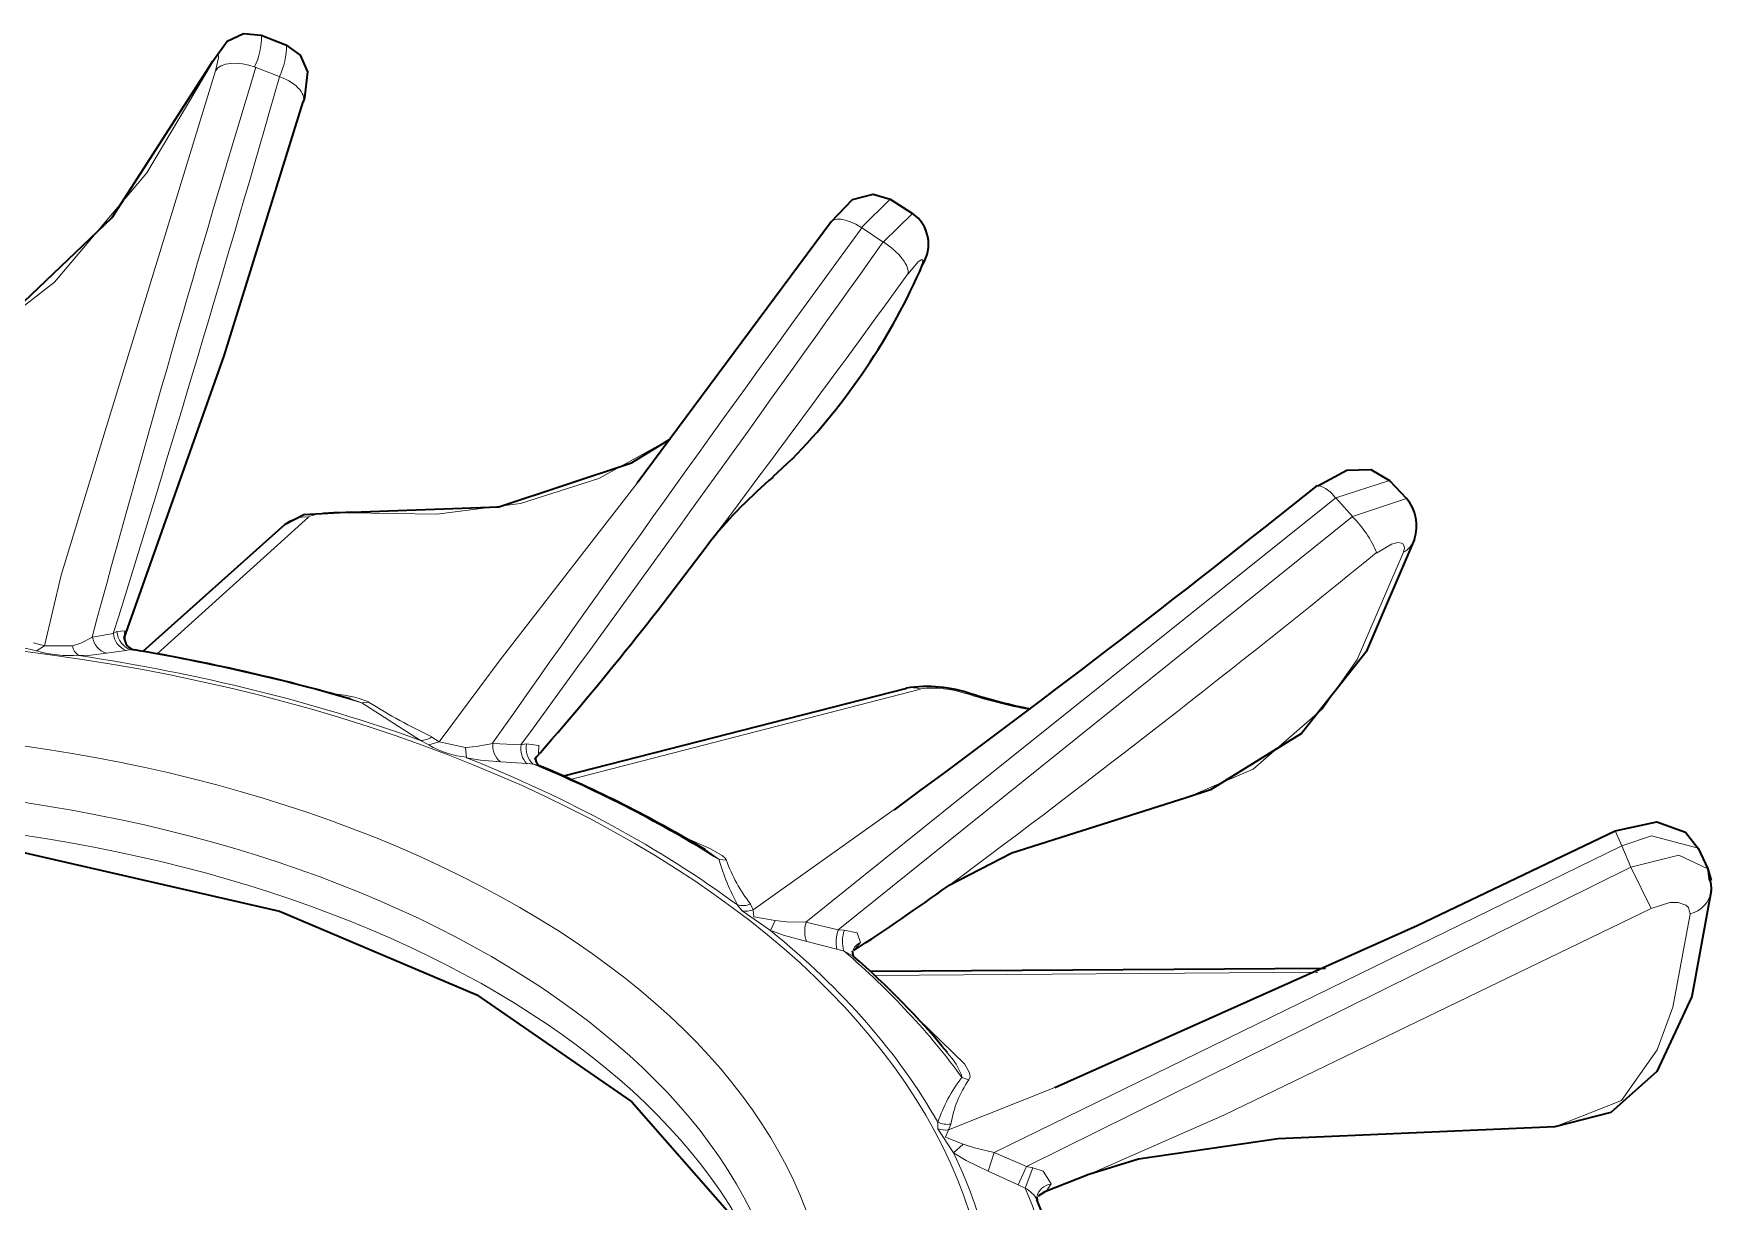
# Model space of a CAD drawing. Extents: x 145 to 857, y 42 to 790.
# Drawn here: x 746 to 748.51, y 491.369 to 493.115 of the extents above; entities that cross this region are included whole.
import ezdxf

# ---------------------------------------------------------------- set-up
doc = ezdxf.new("R2010")
doc.units = 0

msp = doc.modelspace()

# ---------------------------------------------------------------- linework, layer by layer
at = {"color": 7, "lineweight": 35, "ltscale": 0.000994751}
msp.add_line((746.3406, 493.1122), (746.3778, 493.0982), dxfattribs=at)
at = {"color": 7, "lineweight": 13, "ltscale": 0.000997397}
msp.add_line((746.3318, 493.0648), (746.369, 493.0501), dxfattribs=at)
at = {"color": 7, "lineweight": 13, "ltscale": 0.001508}
msp.add_line((747.2817, 492.867), (747.2385, 492.8248), dxfattribs=at)
at = {"color": 7, "lineweight": 35, "ltscale": 0.000991358}
msp.add_line((747.2817, 492.867), (747.3151, 492.8457), dxfattribs=at)
at = {"color": 7, "lineweight": 35, "ltscale": 0.01216}
msp.add_line((747.1932, 492.8331), (746.9031, 492.4427), dxfattribs=at)
at = {"color": 7, "lineweight": 13, "ltscale": 0.001524}
msp.add_line((747.2714, 492.8031), (747.3149, 492.8458), dxfattribs=at)
at = {"color": 7, "lineweight": 13, "ltscale": 0.000985648}
msp.add_line((747.2385, 492.8248), (747.2714, 492.8031), dxfattribs=at)
at = {"color": 7, "lineweight": 35, "ltscale": 0.000972579}
msp.add_line((747.1346, 492.4786), (747.1063, 492.452), dxfattribs=at)
at = {"color": 7, "lineweight": 13, "ltscale": 0.002107}
msp.add_line((748.0284, 492.4467), (747.9484, 492.4204), dxfattribs=at)
at = {"color": 7, "lineweight": 35, "ltscale": 0.000929586}
msp.add_line((748.0284, 492.4467), (748.0538, 492.4195), dxfattribs=at)
at = {"color": 7, "lineweight": 13, "ltscale": 0.000928664}
msp.add_line((747.9484, 492.4204), (747.9732, 492.3928), dxfattribs=at)
at = {"color": 7, "lineweight": 13, "ltscale": 0.002122}
msp.add_line((747.9732, 492.3928), (748.0538, 492.4195), dxfattribs=at)
at = {"color": 7, "lineweight": 35, "ltscale": 0.007101}
msp.add_line((746.3756, 492.3804), (746.164, 492.1909), dxfattribs=at)
at = {"color": 7, "lineweight": 13, "ltscale": 0.007629}
msp.add_line((746.4117, 492.3917), (746.1851, 492.1874), dxfattribs=at)
at = {"color": 7, "lineweight": 13, "ltscale": 9.28939e-05}
msp.add_line((746.4728, 492.3981), (746.4764, 492.3993), dxfattribs=at)
at = {"color": 7, "lineweight": 13, "ltscale": 0.024678}
msp.add_line((747.2037, 491.7745), (747.9732, 492.3928), dxfattribs=at)
at = {"color": 7, "lineweight": 13, "ltscale": 0.000424324}
msp.add_line((746.0004, 492.2038), (746.0168, 492.1995), dxfattribs=at)
at = {"color": 7, "lineweight": 13, "ltscale": 0.000484964}
msp.add_line((746.0883, 492.2125), (746.0711, 492.2034), dxfattribs=at)
at = {"color": 7, "lineweight": 13, "ltscale": 0.000790816}
msp.add_line((746.1194, 492.2178), (746.0883, 492.2125), dxfattribs=at)
at = {"color": 7, "lineweight": 13, "ltscale": 0.000156364}
msp.add_line((746.1249, 492.2208), (746.1194, 492.2178), dxfattribs=at)
at = {"color": 7, "lineweight": 13, "ltscale": 0.000433294}
msp.add_line((745.9878, 492.1958), (746.0047, 492.192), dxfattribs=at)
at = {"color": 7, "lineweight": 13, "ltscale": 0.000356077}
msp.add_line((746.0047, 492.192), (746.0168, 492.1995), dxfattribs=at)
at = {"color": 7, "lineweight": 13, "ltscale": 0.001041}
msp.add_line((746.0168, 492.1995), (746.0584, 492.1992), dxfattribs=at)
at = {"color": 7, "lineweight": 13, "ltscale": 0.000334631}
msp.add_line((746.0584, 492.1992), (746.0711, 492.2034), dxfattribs=at)
at = {"color": 7, "lineweight": 13, "ltscale": 0.000453443}
msp.add_line((746.068, 492.1849), (746.0861, 492.1855), dxfattribs=at)
at = {"color": 7, "lineweight": 13, "ltscale": 0.000585582}
msp.add_line((746.1094, 492.1883), (746.0861, 492.1855), dxfattribs=at)
at = {"color": 7, "lineweight": 13, "ltscale": 0.000738882}
msp.add_line((746.1386, 492.1926), (746.1094, 492.1883), dxfattribs=at)
at = {"color": 7, "lineweight": 13, "ltscale": 0.000180189}
msp.add_line((746.1458, 492.1936), (746.1386, 492.1926), dxfattribs=at)
at = {"color": 7, "lineweight": 13, "ltscale": 0.000136017}
msp.add_line((746.1512, 492.1933), (746.1458, 492.1936), dxfattribs=at)
at = {"color": 7, "lineweight": 35, "ltscale": 0.013232}
msp.add_line((747.3059, 492.1357), (746.7932, 492.0043), dxfattribs=at)
at = {"color": 7, "lineweight": 13, "ltscale": 0.013516}
msp.add_line((747.3271, 492.1346), (746.8036, 491.9996), dxfattribs=at)
at = {"color": 7, "lineweight": 13, "ltscale": 0.000443949}
msp.add_line((746.4746, 492.1199), (746.4914, 492.1141), dxfattribs=at)
at = {"color": 7, "lineweight": 13, "ltscale": 0.000256217}
msp.add_line((746.4914, 492.1141), (746.5016, 492.1152), dxfattribs=at)
at = {"color": 7, "lineweight": 13, "ltscale": 0.002603}
msp.add_line((746.4914, 492.1141), (746.5791, 492.058), dxfattribs=at)
at = {"color": 7, "lineweight": 13, "ltscale": 0.00020461}
msp.add_line((747.3959, 492.1279), (747.4041, 492.1276), dxfattribs=at)
at = {"color": 7, "lineweight": 13, "ltscale": 0.000360108}
msp.add_line((746.5791, 492.058), (746.5918, 492.0512), dxfattribs=at)
at = {"color": 7, "lineweight": 13, "ltscale": 0.000396923}
msp.add_line((746.5918, 492.0512), (746.6069, 492.056), dxfattribs=at)
at = {"color": 7, "lineweight": 13, "ltscale": 0.00032208}
msp.add_line((746.5961, 492.063), (746.6069, 492.056), dxfattribs=at)
at = {"color": 7, "lineweight": 13, "ltscale": 0.001015}
msp.add_line((746.6069, 492.056), (746.6466, 492.0474), dxfattribs=at)
at = {"color": 7, "lineweight": 13, "ltscale": 0.000623638}
msp.add_line((746.6871, 492.0535), (746.6626, 492.0487), dxfattribs=at)
at = {"color": 7, "lineweight": 13, "ltscale": 0.001056}
msp.add_line((746.7292, 492.0513), (746.6871, 492.0535), dxfattribs=at)
at = {"color": 7, "lineweight": 13, "ltscale": 0.000201104}
msp.add_line((746.7371, 492.053), (746.7292, 492.0513), dxfattribs=at)
at = {"color": 7, "lineweight": 13, "ltscale": 0.000401187}
msp.add_line((746.6466, 492.0474), (746.6626, 492.0487), dxfattribs=at)
at = {"color": 7, "lineweight": 13, "ltscale": 0.000387021}
msp.add_line((746.6481, 492.032), (746.6466, 492.0474), dxfattribs=at)
at = {"color": 7, "lineweight": 13, "ltscale": 0.000528677}
msp.add_line((746.6481, 492.032), (746.6689, 492.0286), dxfattribs=at)
at = {"color": 7, "lineweight": 13, "ltscale": 0.000756634}
msp.add_line((746.6991, 492.0259), (746.6689, 492.0286), dxfattribs=at)
at = {"color": 7, "lineweight": 13, "ltscale": 0.000987899}
msp.add_line((746.7385, 492.0233), (746.6991, 492.0259), dxfattribs=at)
at = {"color": 7, "lineweight": 13, "ltscale": 0.00023874}
msp.add_line((746.748, 492.0226), (746.7385, 492.0233), dxfattribs=at)
at = {"color": 7, "lineweight": 13, "ltscale": 0.00022617}
msp.add_line((746.7568, 492.0202), (746.748, 492.0226), dxfattribs=at)
at = {"color": 7, "lineweight": 13, "ltscale": 0.006477}
msp.add_line((747.2877, 491.9547), (747.0765, 491.8046), dxfattribs=at)
at = {"color": 7, "lineweight": 13, "ltscale": 0.000609419}
msp.add_line((748.366, 491.9225), (748.3759, 491.9001), dxfattribs=at)
at = {"color": 7, "lineweight": 13, "ltscale": 0.000627675}
msp.add_line((747.0055, 491.8944), (747.0258, 491.8797), dxfattribs=at)
at = {"color": 7, "lineweight": 13, "ltscale": 0.000276028}
msp.add_line((747.0258, 491.8797), (747.0368, 491.8786), dxfattribs=at)
at = {"color": 7, "lineweight": 13, "ltscale": 0.026111}
msp.add_line((748.3759, 491.9001), (747.4373, 491.4419), dxfattribs=at)
at = {"color": 7, "lineweight": 13, "ltscale": 0.000859742}
msp.add_line((748.3759, 491.9001), (748.3895, 491.8686), dxfattribs=at)
at = {"color": 7, "lineweight": 35, "ltscale": 0.000858976}
msp.add_line((748.4902, 491.897), (748.5045, 491.8658), dxfattribs=at)
at = {"color": 7, "lineweight": 13, "ltscale": 0.025221}
msp.add_line((747.4855, 491.4207), (748.3895, 491.8686), dxfattribs=at)
at = {"color": 7, "lineweight": 13, "ltscale": 0.001723}
msp.add_line((748.3895, 491.8686), (748.42, 491.8068), dxfattribs=at)
at = {"color": 7, "lineweight": 35, "ltscale": 0.000359985}
msp.add_line((748.5045, 491.8658), (748.5067, 491.8516), dxfattribs=at)
at = {"color": 7, "lineweight": 35, "ltscale": 0.000455873}
msp.add_line((748.5045, 491.8658), (748.5095, 491.8483), dxfattribs=at)
at = {"color": 7, "lineweight": 13, "ltscale": 0.000280247}
msp.add_line((747.0532, 491.8118), (747.0601, 491.803), dxfattribs=at)
at = {"color": 7, "lineweight": 13, "ltscale": 0.001288}
msp.add_line((747.0601, 491.803), (747.1025, 491.7737), dxfattribs=at)
at = {"color": 7, "lineweight": 13, "ltscale": 0.000234886}
msp.add_line((747.0726, 491.8131), (747.0765, 491.8046), dxfattribs=at)
at = {"color": 7, "lineweight": 13, "ltscale": 0.00040961}
msp.add_line((747.1025, 491.7737), (747.1094, 491.7886), dxfattribs=at)
at = {"color": 7, "lineweight": 13, "ltscale": 0.000437959}
msp.add_line((747.1094, 491.7886), (747.1268, 491.7865), dxfattribs=at)
at = {"color": 7, "lineweight": 13, "ltscale": 0.000720361}
msp.add_line((747.1556, 491.7859), (747.1268, 491.7865), dxfattribs=at)
at = {"color": 7, "lineweight": 13, "ltscale": 0.001236}
msp.add_line((747.2037, 491.7745), (747.1556, 491.7859), dxfattribs=at)
at = {"color": 7, "lineweight": 13, "ltscale": 0.000563046}
msp.add_line((747.1025, 491.7737), (747.1237, 491.7661), dxfattribs=at)
at = {"color": 7, "lineweight": 13, "ltscale": 0.000866539}
msp.add_line((747.1571, 491.757), (747.1237, 491.7661), dxfattribs=at)
at = {"color": 7, "lineweight": 13, "ltscale": 0.001155}
msp.add_line((747.2019, 491.7457), (747.1571, 491.757), dxfattribs=at)
at = {"color": 7, "lineweight": 13, "ltscale": 0.000233479}
msp.add_line((747.213, 491.7744), (747.2037, 491.7745), dxfattribs=at)
at = {"color": 7, "lineweight": 13, "ltscale": 0.00038136}
msp.add_line((747.2274, 491.7439), (747.2371, 491.7556), dxfattribs=at)
at = {"color": 7, "lineweight": 13, "ltscale": 0.000280529}
msp.add_line((747.2128, 491.7429), (747.2019, 491.7457), dxfattribs=at)
at = {"color": 7, "lineweight": 13, "ltscale": 0.000390304}
msp.add_line((747.2264, 491.7354), (747.2128, 491.7429), dxfattribs=at)
at = {"color": 7, "lineweight": 35, "ltscale": 0.000194418}
msp.add_line((747.2268, 491.735), (747.2255, 491.7427), dxfattribs=at)
at = {"color": 7, "lineweight": 35, "ltscale": 0.017011}
msp.add_line((747.9326, 491.7168), (747.2522, 491.7123), dxfattribs=at)
at = {"color": 7, "lineweight": 13, "ltscale": 0.016576}
msp.add_line((747.9215, 491.7116), (747.2585, 491.7065), dxfattribs=at)
at = {"color": 7, "lineweight": 13, "ltscale": 0.000274629}
msp.add_line((747.389, 491.5538), (747.3995, 491.5505), dxfattribs=at)
at = {"color": 7, "lineweight": 13, "ltscale": 0.004278}
msp.add_line((747.5278, 491.5391), (747.3688, 491.4756), dxfattribs=at)
at = {"color": 7, "lineweight": 13, "ltscale": 0.000238922}
msp.add_line((747.3528, 491.4869), (747.3531, 491.4773), dxfattribs=at)
at = {"color": 7, "lineweight": 13, "ltscale": 0.001074}
msp.add_line((747.3531, 491.4773), (747.3766, 491.4413), dxfattribs=at)
at = {"color": 7, "lineweight": 13, "ltscale": 0.000232064}
msp.add_line((747.3723, 491.4842), (747.3688, 491.4756), dxfattribs=at)
at = {"color": 7, "lineweight": 13, "ltscale": 0.000478232}
msp.add_line((747.3766, 491.4413), (747.3909, 491.454), dxfattribs=at)
at = {"color": 7, "lineweight": 13, "ltscale": 0.000440787}
msp.add_line((747.3909, 491.454), (747.4076, 491.4485), dxfattribs=at)
at = {"color": 7, "lineweight": 13, "ltscale": 0.000553808}
msp.add_line((747.3766, 491.4413), (747.3954, 491.4296), dxfattribs=at)
at = {"color": 7, "lineweight": 13, "ltscale": 0.000910387}
msp.add_line((747.4282, 491.4137), (747.3954, 491.4296), dxfattribs=at)
at = {"color": 7, "lineweight": 13, "ltscale": 0.000760828}
msp.add_line((747.4373, 491.4419), (747.4076, 491.4485), dxfattribs=at)
at = {"color": 7, "lineweight": 13, "ltscale": 0.000741181}
msp.add_line((747.4282, 491.4137), (747.4373, 491.4419), dxfattribs=at)
at = {"color": 7, "lineweight": 13, "ltscale": 0.001317}
msp.add_line((747.4855, 491.4207), (747.4373, 491.4419), dxfattribs=at)
at = {"color": 7, "lineweight": 13, "ltscale": 0.00123}
msp.add_line((747.473, 491.3934), (747.4282, 491.4137), dxfattribs=at)
at = {"color": 7, "lineweight": 13, "ltscale": 0.000752399}
msp.add_line((747.473, 491.3934), (747.4855, 491.4207), dxfattribs=at)
at = {"color": 7, "lineweight": 13, "ltscale": 0.000810091}
msp.add_line((747.4837, 491.3884), (747.4952, 491.4187), dxfattribs=at)
at = {"color": 7, "lineweight": 13, "ltscale": 0.000246291}
msp.add_line((747.4952, 491.4187), (747.4855, 491.4207), dxfattribs=at)
at = {"color": 7, "lineweight": 35, "ltscale": 0.00176}
msp.add_line((747.5786, 491.4086), (747.513, 491.3831), dxfattribs=at)
at = {"color": 7, "lineweight": 13, "ltscale": 0.000295951}
msp.add_line((747.4837, 491.3884), (747.473, 491.3934), dxfattribs=at)
at = {"color": 7, "lineweight": 35, "ltscale": 0.000267887}
msp.add_line((747.5041, 491.3772), (747.513, 491.3831), dxfattribs=at)
at = {"color": 7, "lineweight": 13, "ltscale": 0.000163506}
msp.add_line((747.5096, 491.3823), (747.5157, 491.3846), dxfattribs=at)
at = {"color": 7, "lineweight": 13, "ltscale": 0.000299247}
msp.add_line((747.5157, 491.3846), (747.5222, 491.3947), dxfattribs=at)
at = {"color": 7, "lineweight": 35, "ltscale": 0.000112814}
msp.add_line((747.5009, 491.3749), (747.5014, 491.3705), dxfattribs=at)
at = {"color": 7, "lineweight": 35}
for points in [[(746.2683, 493.0737), (746.2897, 493.1035), (746.3144, 493.1148), (746.3406, 493.1122)], [(746.3778, 493.0982), (746.3992, 493.0827), (746.4102, 493.0578), (746.4055, 493.0186), (746.4038, 493.0127)], [(745.4454, 492.4713), (745.709, 492.5367), (745.9201, 492.6513), (746.118, 492.8399), (746.2683, 493.0737)], [(746.136, 492.211), (746.2857, 492.6328), (746.4038, 493.0127)], [(747.1932, 492.8331), (747.2254, 492.8665), (747.2562, 492.8749), (747.2817, 492.867)], [(746.4764, 492.3993), (746.6965, 492.407), (746.8947, 492.4731), (746.9531, 492.5089)], [(747.9213, 492.4386), (747.9648, 492.4622), (748.0008, 492.4631), (748.0284, 492.4467)], [(746.4764, 492.3993), (746.4047, 492.3953), (746.3756, 492.3804)], [(748.0658, 492.359), (747.9935, 492.1905), (747.897, 492.0684), (747.7607, 491.9839), (747.7243, 491.972)], [(747.7243, 491.972), (747.4638, 491.8891), (747.3687, 491.8406)], [(748.366, 491.9225), (748.4285, 491.936), (748.4713, 491.9208), (748.4907, 491.896)], [(744.5162, 491.6583), (744.8038, 491.7886), (745.1395, 491.8766), (745.5561, 491.9178), (745.9766, 491.8924), (746.3683, 491.8027), (746.6633, 491.6775), (746.8952, 491.5177), (747.0411, 491.351), (747.1195, 491.1707), (747.1313, 491.0875)], [(747.5278, 491.5391), (748.0701, 491.7812), (748.366, 491.9225)], [(748.5098, 491.833), (748.4808, 491.6751), (748.4282, 491.5629), (748.3596, 491.5014), (748.2759, 491.48)], [(748.2759, 491.48), (747.8622, 491.462), (747.6529, 491.4317), (747.5786, 491.4086)]]:
    msp.add_lwpolyline(points, dxfattribs=at)
at = {"color": 7, "lineweight": 13}
for points in [[(746.2666, 493.0692), (746.2726, 493.0796), (746.2748, 493.0824), (746.2756, 493.0831), (746.2767, 493.083), (746.2771, 493.0817), (746.277, 493.0787), (746.2723, 493.0593)], [(745.4454, 492.4698), (745.657, 492.5163), (745.856, 492.6068), (746.0318, 492.743), (746.1696, 492.9067), (746.2666, 493.0692)], [(746.2723, 493.0593), (746.1093, 492.5275), (746.0416, 492.305), (746.0168, 492.1995)], [(747.3083, 492.7555), (747.3228, 492.7728), (747.3278, 492.7767), (747.3291, 492.777), (747.3303, 492.7762), (747.3301, 492.7726), (747.3266, 492.763)], [(746.4728, 492.3981), (746.6036, 492.3961), (746.7285, 492.4123), (746.8459, 492.4494), (746.9529, 492.5087)], [(746.9031, 492.4427), (746.6985, 492.1784), (746.6069, 492.056)], [(747.9484, 492.4204), (747.3889, 491.9737), (747.1556, 491.7859)], [(748.0496, 492.3393), (747.98, 492.1787), (747.9285, 492.1052), (747.8246, 492.0151), (747.7243, 491.972)], [(748.009, 492.3377), (748.0314, 492.3513), (748.041, 492.3537), (748.0464, 492.3529), (748.0484, 492.3517), (748.0503, 492.3486), (748.0507, 492.3459), (748.0496, 492.3393)], [(746.1352, 492.2092), (746.1371, 492.2219), (746.1249, 492.2208)], [(746.7554, 492.0385), (746.7563, 492.0501), (746.7371, 492.053)], [(746.9735, 491.9131), (747.0121, 491.8963), (747.0304, 491.8858), (747.0347, 491.882), (747.0368, 491.8786)], [(748.4902, 491.897), (748.4204, 491.915), (748.3759, 491.9001)], [(748.3895, 491.8686), (748.4614, 491.8861), (748.5045, 491.8658)], [(747.0765, 491.8046), (747.0779, 491.7943), (747.1094, 491.7886)], [(747.5786, 491.4086), (747.7809, 491.4975), (748.42, 491.8068)], [(748.42, 491.8068), (748.4477, 491.8153), (748.4604, 491.8154), (748.4718, 491.8115), (748.4756, 491.8079), (748.478, 491.7983)], [(748.478, 491.7983), (748.4523, 491.6588), (748.429, 491.5953), (748.3755, 491.5193), (748.2759, 491.48)], [(747.2371, 491.7556), (747.2325, 491.7704), (747.213, 491.7744)], [(747.324, 491.6409), (747.3927, 491.5742), (747.4003, 491.561), (747.4012, 491.5547), (747.3995, 491.5505)], [(747.3688, 491.4756), (747.3646, 491.4648), (747.3909, 491.454)], [(747.5222, 491.3947), (747.5107, 491.4136), (747.4952, 491.4187)]]:
    msp.add_lwpolyline(points, dxfattribs=at)
for centre, radius, start, end in [((746.2347, 493.1111), 0.1067, 334.4774, 0.6021), ((746.2704, 493.0971), 0.1082, 334.4881, 0.5661), ((774.5337, 484.4963), 29.4738, 163.09999, 164.82313), ((707.9782, 504.0681), 39.94, 342.74021, 343.98677), ((788.6715, 462.553), 51.3127, 143.84734, 144.90607), ((686.5028, 536.0093), 74.5624, 323.875136, 324.587385), ((746.4557, 493.1421), 0.9495, 315.6583, 336.4781), ((725.4752, 508.5764), 26.9626, 323.02127, 324.07189), ((747.9107, 492.3977), 0.0431, 31.0612, 75.5801), ((746.4062, 492.3459), 0.0462, 83.1084, 131.4241), ((746.4519, 492.2742), 0.1251, 80.3895, 108.8652), ((747.8622, 492.2787), 0.1587, 21.8907, 45.7851), ((748.0324, 492.37), 0.0352, 299.2597, 341.7353), ((736.3093, 506.709), 18.5309, 306.64277, 309.1495), ((746.1183, 492.217), 0.0302, 188.6124, 252.78), ((746.1495, 492.2203), 0.0299, 184.7615, 248.4875), ((746.1558, 492.2224), 0.0307, 183.0656, 250.7485), ((746.0527, 492.3551), 0.1702, 253.608, 275.1473), ((746.0801, 492.2029), 0.0218, 189.6054, 236.0222), ((746.4288, 491.9203), 0.2085, 69.5378, 86.0392), ((747.3147, 492.1003), 0.0365, 70.0398, 103.9295), ((747.3445, 491.9756), 0.1605, 71.3731, 96.2289), ((746.9977, 492.9052), 0.9329, 237.872, 244.5074), ((747.6386, 492.8848), 0.7949, 252.2206, 259.2137), ((746.5804, 492.0849), 0.0269, 267.3624, 305.8737), ((746.7186, 492.0503), 0.0315, 174.1679, 231.2673), ((746.7701, 492.0469), 0.0332, 169.6171, 227.8751), ((746.6584, 492.1619), 0.1294, 238.9403, 265.421), ((746.7619, 492.0458), 0.0328, 170.3744, 223.8911), ((747.3314, 491.9654), 0.3175, 195.6742, 208.9), ((747.2599, 491.9596), 0.2375, 199.9516, 218.0172), ((748.4686, 491.8394), 0.0419, 282.8715, 351.1405), ((747.0609, 491.8424), 0.0315, 255.914, 291.8833), ((747.0652, 491.8362), 0.0336, 261.2602, 289.6529), ((747.1968, 491.7728), 0.043, 162.2833, 201.735), ((747.2544, 491.756), 0.0537, 159.9725, 191.1356), ((747.2588, 491.7574), 0.0486, 159.5659, 197.3858), ((747.2449, 491.7367), 0.0204, 112.2253, 164.1055), ((747.3015, 491.5252), 0.0925, 18.0668, 45.0953), ((747.5643, 491.4168), 0.2226, 141.9881, 161.6662), ((747.5308, 491.4587), 0.1603, 145.042, 170.8703), ((747.3668, 491.5161), 0.0323, 244.4757, 279.9165), ((747.3643, 491.5061), 0.0309, 248.9255, 278.5447), ((747.4617, 491.3479), 0.046, 30.6325, 61.4194), ((747.5252, 491.3697), 0.025, 96.7386, 167.7187), ((747.5246, 491.3579), 0.0282, 108.3615, 139.6648)]:
    msp.add_arc(centre, radius, start, end, dxfattribs=at)
at = {"color": 7, "lineweight": 35}
for centre, radius, start, end in [((747.2825, 492.7999), 0.0565, 327.3748, 54.6516), ((746.4443, 493.1534), 0.9656, 315.6555, 336.5626), ((747.5907, 491.8833), 0.7467, 130.4214, 140.5209), ((736.2375, 507.0368), 18.6974, 306.22899, 308.67212), ((748.0084, 492.3792), 0.0608, 340.662, 41.6051), ((742.8578, 495.4337), 5.1706, 318.827, 323.5002), ((746.1548, 492.2114), 0.0185, 176.9174, 258.6441), ((745.669, 489.3164), 2.917, 73.9682, 80.4853), ((747.3367, 491.9335), 0.2051, 70.8665, 98.668), ((747.6437, 492.8798), 0.7895, 252.325, 258.8725), ((746.7641, 492.0306), 0.0128, 168.1319, 235.083), ((745.9719, 490.1585), 2.0203, 59.2285, 67.1383), ((745.2989, 494.7129), 3.5404, 303.0053, 305.7765), ((748.4737, 491.8365), 0.0363, 354.5752, 24.5652), ((746.4495, 490.8361), 1.1884, 39.445, 49.1756), ((746.8159, 491.0842), 0.7429, 14.5745, 22.7336)]:
    msp.add_arc(centre, radius, start, end, dxfattribs=at)
at = {"color": 7, "lineweight": 13}
for centre, major_axis, ratio, start_param, end_param in [((746.3188, 493.0416), (0.0479, -0.0145), 0.521664, 1.454983, 3.011847), ((746.356, 493.0273), (0.0479, -0.0146), 0.515895, 6.153959, 7.738365), ((747.2335, 492.8036), (0.0403, -0.0295), 0.40832, 1.742643, 3.299507), ((747.2666, 492.7821), (0.0403, -0.0295), 0.402201, 0.157444, 1.74185), ((745.6069, 491.1611), (-1.8234, 0), 0.57735, 5.846853, 12.130038), ((745.6069, 491.1588), (-1.836, 0), 0.57735, 4.154365, 4.458533), ((745.6069, 491.122), (1.9327, 0), 0.57735, 1.095444, 1.288245), ((745.6069, 491.1611), (-1.585, 0), 0.57735, 5.497787, 11.780972), ((745.6069, 491.1588), (-1.836, 0), 0.57735, 3.805299, 4.109467), ((745.6069, 491.122), (1.9327, 0), 0.57735, 0.746378, 0.939179), ((745.6069, 491.1121), (-1.525, 0), 0.57735, 3.141593, 6.283184), ((745.6069, 491.0631), (-1.525, 0), 0.57735, 3.170027, 6.253241), ((745.6069, 491.1588), (-1.836, 0), 0.57735, 3.456234, 3.760401), ((745.6069, 491.122), (1.9327, 0), 0.57735, 0.397312, 0.590114), ((745.6069, 491.1588), (-1.836, 0), 0.57735, 3.107168, 3.411336), ((745.6069, 491.122), (1.9327, 0), 0.57735, 0.048247, 0.241048)]:
    msp.add_ellipse(centre, major_axis=major_axis, ratio=ratio, start_param=start_param, end_param=end_param, dxfattribs=at)

doc.saveas('drawing.dxf')
